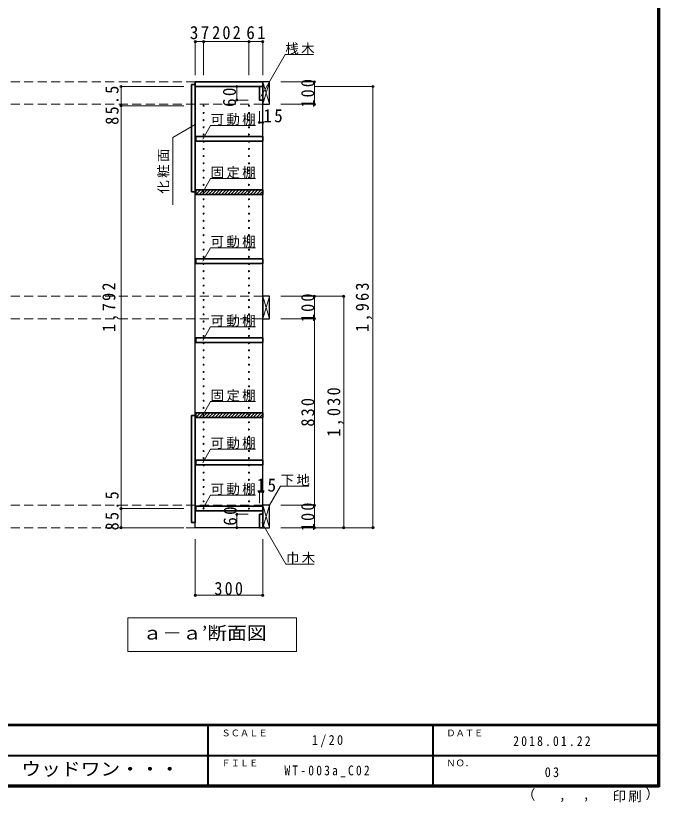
# Model space of a CAD drawing. Units: millimetres at full size, sheet at 1:20; details may follow other scales. Extents: x -3922 to 3878, y -2932 to 2722.
# Drawn here: x 1017 to 3878, y -2932 to 567 of the extents above; entities that cross this region are included whole.
import ezdxf
from ezdxf.enums import TextEntityAlignment as Align

# ---------------------------------------------------------------- set-up
doc = ezdxf.new("R2010")
doc.units = ezdxf.units.MM
doc.header["$LTSCALE"] = 20
doc.header["$PDMODE"] = 32
doc.header["$PDSIZE"] = 10
doc.linetypes.add('DASHED1', pattern=[1.8, 1.2, -0.6])
doc.linetypes.add('DASHED2', pattern=[3, 2, -1])
for name, color, linetype, lineweight in [('0-2', 3, 'Continuous', 25), ('0-3_固定棚', 2, 'Continuous', 35), ('0-4_可動棚', 3, 'Continuous', 25), ('0-5_側板', 4, 'Continuous', 9), ('0-6_パイプハンガー', 7, 'DASHED1', 18), ('0-7_桟木・巾木', 2, 'Continuous', 35), ('0-8', 3, 'Continuous', 25), ('0-A_文字', 7, 'Continuous', 18), ('0-B_寸法', 4, 'Continuous', 9), ('0-C_ハッチ', 4, 'Continuous', 9), ('F-1_枠', 6, 'Continuous', 40)]:
    doc.layers.add(name, color=color, linetype=linetype, lineweight=lineweight)
doc.layers.add('F-A_文字', color=7, linetype='Continuous')
doc.styles.add('ＭＳ ゴシック', font='')
doc.styles.get('ＭＳ ゴシック').set_extended_font_data('MS Gothic')

msp = doc.modelspace()

# ---------------------------------------------------------------- linework, layer by layer
at = {"layer": '0-2', "color": 2, "lineweight": 35}
for p, q in [((1814.84, 272.73), (2114.84, 272.73)), ((2114.84, 272.73), (2114.84, 251.73))]:
    msp.add_line(p, q, dxfattribs=at)
msp.add_lwpolyline([(2114.84, 251.73), (1814.84, 251.73), (1814.84, 272.73)], dxfattribs=at)
at = {"layer": '0-3_固定棚'}
for p, q in [((1817.84, -207.27), (2114.84, -207.27)), ((1817.84, -207.27), (1817.84, -228.27)), ((2114.84, -207.27), (2114.84, -228.27)), ((1817.84, -228.27), (2114.84, -228.27)), ((1817.84, -1199.27), (1817.84, -1220.27)), ((1817.84, -1199.27), (2114.84, -1199.27)), ((1817.84, -1220.27), (2114.84, -1220.27)), ((2114.84, -1199.27), (2114.84, -1220.27)), ((1817.84, -1615.27), (1817.84, -1636.27)), ((1817.84, -1615.27), (2114.84, -1615.27)), ((1817.84, -1636.27), (2114.84, -1636.27)), ((2114.84, -1615.27), (2114.84, -1636.27))]:
    msp.add_line(p, q, dxfattribs=at)
at = {"layer": '0-4_可動棚', "color": 2, "lineweight": 35}
for p, q in [((1817.84, 29.73), (2114.84, 29.73)), ((1817.84, 29.73), (1817.84, 8.73)), ((1817.84, 8.73), (2114.84, 8.73)), ((2114.84, 29.73), (2114.84, 8.73)), ((1817.84, -514.27), (2114.84, -514.27)), ((1817.84, -514.27), (1817.84, -535.27)), ((2114.84, -514.27), (2114.84, -535.27)), ((1817.84, -535.27), (2114.84, -535.27)), ((1817.84, -866.27), (2114.84, -866.27)), ((1817.84, -866.27), (1817.84, -887.27)), ((2114.84, -866.27), (2114.84, -887.27)), ((1817.84, -887.27), (2114.84, -887.27)), ((1817.84, -1410.27), (2114.84, -1410.27)), ((1817.84, -1410.27), (1817.84, -1431.27)), ((1817.84, -1431.27), (2114.84, -1431.27)), ((2114.84, -1410.27), (2114.84, -1431.27))]:
    msp.add_line(p, q, dxfattribs=at)
at = {"layer": '0-5_側板', "color": 3, "lineweight": 25}
for q in [(2114.84, 251.73), (1814.84, -1711.27)]:
    msp.add_line((2114.84, -1711.27), q, dxfattribs=at)
msp.add_lwpolyline([(1814.84, -1711.27), (1814.84, 251.73), (2114.84, 251.73)], dxfattribs=at)
at = {"layer": '0-5_側板'}
for centre in [(1851.84, 166.23), (2053.84, 166.23), (1851.84, 134.23), (2053.84, 134.23), (1851.84, 102.23), (1851.84, 70.23), (2053.84, 102.23), (2053.84, 70.23), (1851.84, 38.23), (2053.84, 38.23), (1851.84, 6.23), (2053.84, 6.23), (1851.84, -25.77), (2053.84, -25.77), (1851.84, -57.77), (2053.84, -57.77), (1851.84, -89.77), (2053.84, -89.77), (1851.84, -121.77), (2053.84, -121.77), (1851.84, -153.77), (2053.84, -153.77), (1851.84, -185.77), (2053.84, -185.77), (1851.84, -217.77), (2053.84, -217.77), (1851.84, -249.77), (1851.84, -281.77), (2053.84, -249.77), (2053.84, -281.77), (1851.84, -313.77), (2053.84, -313.77), (1851.84, -345.77), (2053.84, -345.77), (1851.84, -377.77), (2053.84, -377.77), (1851.84, -409.77), (2053.84, -409.77), (1851.84, -441.77), (2053.84, -441.77), (1851.84, -473.77), (2053.84, -473.77), (1851.84, -505.77), (2053.84, -505.77), (1851.84, -537.77), (2053.84, -537.77), (1851.84, -569.77), (2053.84, -569.77), (1851.84, -601.77), (2053.84, -601.77), (1851.84, -633.77), (1851.84, -665.77), (2053.84, -633.77), (2053.84, -665.77), (1851.84, -697.77), (2053.84, -697.77), (1851.84, -729.77), (2053.84, -729.77), (1851.84, -761.77), (2053.84, -761.77), (1851.84, -793.77), (2053.84, -793.77), (1851.84, -825.77), (2053.84, -825.77), (1851.84, -857.77), (2053.84, -857.77), (1851.84, -889.77), (2053.84, -889.77), (1851.84, -921.77), (2053.84, -921.77), (1851.84, -953.77), (2053.84, -953.77), (1851.84, -985.77), (2053.84, -985.77), (1851.84, -1017.77), (1851.84, -1049.77), (2053.84, -1017.77), (2053.84, -1049.77), (1851.84, -1081.77), (2053.84, -1081.77), (1851.84, -1113.77), (2053.84, -1113.77), (1851.84, -1145.77), (2053.84, -1145.77), (1851.84, -1177.77), (2053.84, -1177.77), (1851.84, -1209.77), (2053.84, -1209.77), (1851.84, -1241.77), (2053.84, -1241.77), (1851.84, -1273.77), (2053.84, -1273.77), (1851.84, -1305.77), (2053.84, -1305.77), (1851.84, -1337.77), (2053.84, -1337.77), (1851.84, -1369.77), (1851.84, -1401.77), (2053.84, -1369.77), (2053.84, -1401.77), (1851.84, -1433.77), (2053.84, -1433.77), (1851.84, -1465.77), (2053.84, -1465.77), (1851.84, -1497.77), (2053.84, -1497.77), (1851.84, -1529.77), (2053.84, -1529.77), (1851.84, -1561.77), (2053.84, -1561.77), (1851.84, -1593.77), (2053.84, -1593.77), (1851.84, -1625.77), (2053.84, -1625.77)]:
    msp.add_circle(centre, 2.5, dxfattribs=at)
at = {"layer": '0-6_パイプハンガー', "color": 2, "linetype": 'Continuous', "lineweight": 35}
for p, q in [((1798.84, 260.73), (1813.84, 260.73)), ((1798.84, 260.73), (1798.84, -216.27)), ((1813.84, 260.73), (1813.84, -216.27)), ((1798.84, -216.27), (1813.84, -216.27)), ((1798.84, -1211.27), (1813.84, -1211.27)), ((1798.84, -1211.27), (1798.84, -1688.27)), ((1813.84, -1211.27), (1813.84, -1688.27)), ((1798.84, -1688.27), (1813.84, -1688.27))]:
    msp.add_line(p, q, dxfattribs=at)
at = {"layer": '0-7_桟木・巾木'}
for p, q in [((2114.84, 251.73), (2099.84, 251.73)), ((2099.84, 191.73), (2099.84, 251.73)), ((2114.84, 251.73), (2114.84, 191.73)), ((2099.84, -1651.27), (2114.84, -1651.27)), ((2114.84, -1651.27), (2114.84, -1711.27))]:
    msp.add_line(p, q, dxfattribs=at)
for points in [[(2114.84, 191.73), (2103.34, 191.73), (2099.84, 191.73)], [(2114.84, -1711.27), (2099.84, -1711.27), (2099.84, -1651.27)]]:
    msp.add_lwpolyline(points, dxfattribs=at)
at = {"layer": '0-8'}
for p, q in [((2114.84, 272.73), (2114.84, 172.73)), ((2144.84, 272.73), (2114.84, 272.73)), ((2144.84, 172.73), (2144.84, 272.73)), ((2114.84, 172.73), (2144.84, 172.73)), ((2114.84, -681.27), (2114.84, -781.27)), ((2144.84, -681.27), (2114.84, -681.27)), ((2144.84, -781.27), (2144.84, -681.27)), ((2114.84, -781.27), (2144.84, -781.27)), ((2114.84, -1611.27), (2114.84, -1711.27)), ((2144.84, -1611.27), (2114.84, -1611.27)), ((2144.84, -1711.27), (2144.84, -1611.27)), ((2114.84, -1711.27), (2144.84, -1711.27))]:
    msp.add_line(p, q, dxfattribs=at)
at = {"layer": '0-8', "color": 7, "lineweight": 18}
for p, q in [((2114.84, 172.73), (2144.84, 272.73)), ((2114.84, 272.73), (2144.84, 172.73)), ((2114.84, -781.27), (2144.84, -681.27)), ((2114.84, -681.27), (2144.84, -781.27)), ((2114.84, -1711.27), (2144.84, -1611.27)), ((2114.84, -1611.27), (2144.84, -1711.27))]:
    msp.add_line(p, q, dxfattribs=at)
at = {"layer": '0-A_文字'}
for p, q in [((2108.16, 208.2), (2215.24, 393.67)), ((2215.24, 393.67), (2341.27, 393.67)), ((1814.84, 82.66), (1714.84, 24.93)), ((1848.16, 18.21), (1883.18, 78.86)), ((2083.18, 78.86), (1883.18, 78.86)), ((1714.84, -275.07), (1714.84, 24.93)), ((1848.16, -218.33), (1883.18, -157.68)), ((2083.18, -157.68), (1883.18, -157.68)), ((1848.16, -525.79), (1883.18, -465.14)), ((2083.18, -465.14), (1883.18, -465.14)), ((1848.16, -877.79), (1883.18, -817.14)), ((2083.18, -817.14), (1883.18, -817.14)), ((1848.16, -1210.33), (1883.18, -1149.68)), ((2083.18, -1149.68), (1883.18, -1149.68)), ((1848.16, -1421.79), (1883.18, -1361.14)), ((2083.18, -1361.14), (1883.18, -1361.14)), ((1848.16, -1626.33), (1883.18, -1565.68)), ((2083.18, -1565.68), (1883.18, -1565.68)), ((2264.84, -2111.27), (2264.84, -2261.27)), ((1514.84, -2261.27), (2264.84, -2261.27))]:
    msp.add_line(p, q, dxfattribs=at)
for points in [[(2144.84, -1611.27), (2194.25, -1525.68), (2320.28, -1525.68)], [(2111.03, -1687.54), (2218.11, -1873.01), (2344.13, -1873.01)], [(2264.84, -2111.27), (1514.84, -2111.27), (1514.84, -2261.27)]]:
    msp.add_lwpolyline(points, dxfattribs=at)
at = {"layer": '0-B_寸法'}
for p, q in [((1814.84, 451.73), (1814.84, 301.73)), ((1851.84, 451.73), (1851.84, 301.73)), ((2053.84, 451.73), (2053.84, 301.73)), ((2053.84, 451.73), (2114.84, 451.73)), ((2114.84, 451.73), (2114.84, 301.73)), ((1484.84, 251.73), (1484.84, 166.23)), ((1484.84, 251.73), (1614.84, 251.73)), ((1614.84, 251.73), (1764.84, 251.73)), ((1999.84, 251.73), (1999.84, 191.73)), ((1999.84, 251.73), (2049.84, 251.73)), ((2344.84, 272.73), (2194.84, 272.73)), ((2344.84, 272.73), (2344.84, 172.73)), ((2604.84, 251.73), (2344.84, 251.73)), ((2604.84, 251.73), (2604.84, -1711.27)), ((1999.84, 191.73), (2049.84, 191.73)), ((1484.84, 166.23), (1484.84, -1625.77)), ((1484.84, 166.23), (1764.84, 166.23)), ((2099.84, 91.73), (2099.84, 141.73)), ((2114.84, 91.73), (2114.84, 141.73)), ((2344.84, 172.73), (2194.84, 172.73)), ((2099.84, 91.73), (2114.84, 91.73)), ((2474.84, -681.27), (2194.84, -681.27)), ((2344.84, -781.27), (2344.84, -681.27)), ((2474.84, -1711.27), (2474.84, -681.27)), ((2344.84, -781.27), (2194.84, -781.27)), ((2344.84, -1611.27), (2344.84, -781.27)), ((2099.84, -1551.27), (2114.84, -1551.27)), ((2099.84, -1551.27), (2099.84, -1601.27)), ((2114.84, -1551.27), (2114.84, -1601.27)), ((1484.84, -1625.77), (1484.84, -1711.27)), ((1484.84, -1625.77), (1764.84, -1625.77)), ((2344.84, -1611.27), (2194.84, -1611.27)), ((2344.84, -1711.27), (2344.84, -1611.27)), ((1999.84, -1651.27), (1999.84, -1711.27)), ((1999.84, -1651.27), (2049.84, -1651.27)), ((1484.84, -1711.27), (1764.84, -1711.27)), ((1999.84, -1711.27), (2049.84, -1711.27)), ((2604.84, -1711.27), (2194.84, -1711.27)), ((2114.84, -2011.27), (2114.84, -1761.27))]:
    msp.add_line(p, q, dxfattribs=at)
at = {"layer": '0-B_寸法', "linetype": 'DASHED2'}
for p, q in [((2114.84, 272.73), (-2379.66, 272.73)), ((2114.84, 172.73), (-2379.66, 172.73)), ((2114.84, -681.27), (-2379.66, -681.27)), ((2114.84, -781.27), (-2379.66, -781.27)), ((2114.84, -1611.27), (-2379.66, -1611.27)), ((2114.84, -1711.27), (-2379.66, -1711.27))]:
    msp.add_line(p, q, dxfattribs=at)
at = {"layer": '0-B_寸法'}
for points in [[(1814.84, 451.73), (1851.84, 451.73), (2053.84, 451.73)], [(2114.84, -2011.27), (1814.84, -2011.27), (1814.84, -1761.27)]]:
    msp.add_lwpolyline(points, dxfattribs=at)
at = {"layer": '0-B_寸法', "color": 7}
for p in [(1814.84, 451.73), (1851.84, 451.73), (2053.84, 451.73), (2114.84, 451.73), (1484.84, 251.73), (1999.84, 251.73), (2344.84, 272.73), (2604.84, 251.73), (1999.84, 191.73), (2344.84, 172.73), (1484.84, 166.23), (2099.84, 91.73), (2114.84, 91.73), (2344.84, -681.27), (2474.84, -681.27), (2344.84, -781.27), (2099.84, -1551.27), (2114.84, -1551.27), (2344.84, -1611.27), (1484.84, -1625.77), (1999.84, -1651.27), (1484.84, -1711.27), (1999.84, -1711.27), (2344.84, -1711.27), (2474.84, -1711.27), (2604.84, -1711.27), (1814.84, -2011.27), (2114.84, -2011.27)]:
    msp.add_point(p, dxfattribs=at)
at = {"layer": '0-C_ハッチ'}
for p, q in [((1817.84, -214.21), (1824.78, -207.27)), ((1817.93, -228.27), (1838.93, -207.27)), ((1832.07, -228.27), (1853.07, -207.27)), ((1846.21, -228.27), (1867.21, -207.27)), ((1860.35, -228.27), (1881.35, -207.27)), ((1874.49, -228.27), (1895.49, -207.27)), ((1888.64, -228.27), (1909.64, -207.27)), ((1902.78, -228.27), (1923.78, -207.27)), ((1916.92, -228.27), (1937.92, -207.27)), ((1931.06, -228.27), (1952.06, -207.27)), ((1945.2, -228.27), (1966.2, -207.27)), ((1959.35, -228.27), (1980.35, -207.27)), ((1973.49, -228.27), (1994.49, -207.27)), ((1987.63, -228.27), (2008.63, -207.27)), ((2001.77, -228.27), (2022.77, -207.27)), ((2015.92, -228.27), (2036.92, -207.27)), ((2030.06, -228.27), (2051.06, -207.27)), ((2044.2, -228.27), (2065.2, -207.27)), ((2058.34, -228.27), (2079.34, -207.27)), ((2072.48, -228.27), (2093.48, -207.27)), ((2086.63, -228.27), (2107.63, -207.27)), ((2100.77, -228.27), (2114.84, -214.2)), ((1817.84, -1206.21), (1824.78, -1199.27)), ((1817.93, -1220.27), (1838.93, -1199.27)), ((1832.07, -1220.27), (1853.07, -1199.27)), ((1846.21, -1220.27), (1867.21, -1199.27)), ((1860.35, -1220.27), (1881.35, -1199.27)), ((1874.49, -1220.27), (1895.49, -1199.27)), ((1888.64, -1220.27), (1909.64, -1199.27)), ((1902.78, -1220.27), (1923.78, -1199.27)), ((1916.92, -1220.27), (1937.92, -1199.27)), ((1931.06, -1220.27), (1952.06, -1199.27)), ((1945.2, -1220.27), (1966.2, -1199.27)), ((1959.35, -1220.27), (1980.35, -1199.27)), ((1973.49, -1220.27), (1994.49, -1199.27)), ((1987.63, -1220.27), (2008.63, -1199.27)), ((2001.77, -1220.27), (2022.77, -1199.27)), ((2015.92, -1220.27), (2036.92, -1199.27)), ((2030.06, -1220.27), (2051.06, -1199.27)), ((2044.2, -1220.27), (2065.2, -1199.27)), ((2058.34, -1220.27), (2079.34, -1199.27)), ((2072.48, -1220.27), (2093.48, -1199.27)), ((2086.63, -1220.27), (2107.63, -1199.27)), ((2100.77, -1220.27), (2114.84, -1206.2))]:
    msp.add_line(p, q, dxfattribs=at)
at = {"layer": 'F-1_枠'}
for p, q in [((3871.3, 2722.29), (3871.3, -2864.37)), ((3874.63, 2722.29), (3874.63, -2864.37)), ((3877.97, 2722.29), (3877.97, -2864.37)), ((3877.97, -2587.71), (-3922.03, -2587.71)), ((3877.97, -2591.04), (-3922.03, -2591.04)), ((1871.3, -2591.04), (1871.3, -2857.71)), ((2871.3, -2591.04), (2871.3, -2857.71)), ((-22.03, -2724.37), (3871.3, -2724.38)), ((3877.97, -2857.71), (-3922.03, -2857.71)), ((3877.97, -2861.04), (-3922.03, -2861.04)), ((3877.97, -2864.37), (-3922.03, -2864.37))]:
    msp.add_line(p, q, dxfattribs=at)

# ---------------------------------------------------------------- texts
at = {"layer": '0-A_文字', "style": 'ＭＳ ゴシック', "width": 1.1}
msp.add_text('ａ－ａ’断面図', height=58.65, dxfattribs=at).set_placement((1579.84, -2226.27), align=Align.BOTTOM_LEFT)
at = {"layer": '0-A_文字', "char_height": 43.99, "attachment_point": 7, "style": 'ＭＳ ゴシック'}
for s, insert in [('\\T1.17;桟木', (2215.24, 393.67)), ('\\T1.17;可動棚', (1883.18, 78.86)), ('\\T1.17;固定棚', (1883.18, -157.68)), ('\\T1.17;可動棚', (1883.18, -465.14)), ('\\T1.17;可動棚', (1883.18, -817.14)), ('\\T1.17;固定棚', (1883.18, -1149.68)), ('\\T1.17;可動棚', (1883.18, -1361.14)), ('\\T1.17;下地', (2194.25, -1525.68)), ('\\T1.17;可動棚', (1883.18, -1565.68)), ('\\T1.17;巾木', (2218.11, -1873.01))]:
    msp.add_mtext(s, dxfattribs=dict(at, insert=insert))
at = {"layer": '0-A_文字', "insert": (1699.84, -225.07), "char_height": 43.99, "attachment_point": 7, "rotation": 90, "style": 'ＭＳ ゴシック'}
msp.add_mtext('\\T1.17;化粧面', dxfattribs=at)
at = {"layer": '0-B_寸法', "color": 7, "char_height": 58.65, "attachment_point": 7, "style": 'ＭＳ ゴシック'}
for s, insert in [('\\T1.27;\\W0.95;37', (1790.84, 461.73)), ('\\T1.27;\\W0.9;202', (1890.01, 461.73)), ('\\T1.27;\\W0.95;61', (2041.84, 461.73)), ('\\T1.27;\\W0.95;15', (2117.73, 91.73)), ('\\T1.27;\\W0.95;15', (2088.11, -1551.27)), ('\\T1.27;\\W0.9;300', (1899.84, -2011.27))]:
    msp.add_mtext(s, dxfattribs=dict(at, insert=insert))
at = {"layer": '0-B_寸法', "color": 7, "char_height": 58.65, "attachment_point": 7, "rotation": 90, "style": 'ＭＳ ゴシック'}
for s, insert in [('\\T1.27;\\W0.9;100', (2344.84, 157.73)), ('\\T1.28;\\W0.9;85.5', (1474.84, 81.5)), ('\\T1.27;\\W0.95;60', (1996.63, 160.86)), ('\\T1.28;\\W0.9;1,792', (1474.84, -839.77)), ('\\T1.28;\\W0.9;1,963', (2601.51, -839.77)), ('\\T1.27;\\W0.9;100', (2344.84, -796.27)), ('\\T1.28;\\W0.9;1,030', (2474.84, -1306.27)), ('\\T1.27;\\W0.9;830', (2344.84, -1261.27)), ('\\T1.28;\\W0.9;85.5', (1474.84, -1722.78)), ('\\T1.27;\\W0.9;100', (2344.84, -1726.27)), ('\\T1.27;\\W0.95;60', (1999.84, -1702.05))]:
    msp.add_mtext(s, dxfattribs=dict(at, insert=insert))
at = {"layer": 'F-A_文字', "style": 'ＭＳ ゴシック'}
for s, height, p in [('ＳＣＡＬＥ', 29.33, (1931.3, -2647.71)), ('ＤＡＴＥ', 29.33, (2931.3, -2647.71)), ('ＦＩＬＥ', 29.33, (1931.3, -2781.04)), ('ＮＯ．', 29.33, (2931.3, -2781.04)), ('（', 43.99, (3267.32, -2933.25)), ('）', 43.99, (3816.9, -2930.46)), (',', 43.99, (3432.15, -2933.25)), (',', 43.99, (3538.1, -2931.39))]:
    msp.add_text(s, height=height, dxfattribs=at).set_placement(p, align=Align.BOTTOM_LEFT)
at = {"layer": 'F-A_文字', "style": 'ＭＳ ゴシック', "width": 1.1}
msp.add_text('ウッドワン・・・', height=58.65, dxfattribs=at).set_placement((1041.3, -2831.04), align=Align.BOTTOM_LEFT)
at = {"layer": 'F-A_文字', "char_height": 43.99, "attachment_point": 7, "style": 'ＭＳ ゴシック'}
for s, insert in [('\\T1.38;\\W0.9;1/20', (2333.8, -2687.71)), ('\\T1.39;\\W0.85;2018.01.22', (3228.8, -2682.71)), ('\\T1.39;\\W0.85;WT-003a_C02', (2211.3, -2821.04)), ('\\T1.36;\\W0.9;03', (3368.8, -2821.04)), ('\\T1.17;印刷', (3670.07, -2932.32))]:
    msp.add_mtext(s, dxfattribs=dict(at, insert=insert))

doc.saveas('drawing.dxf')
